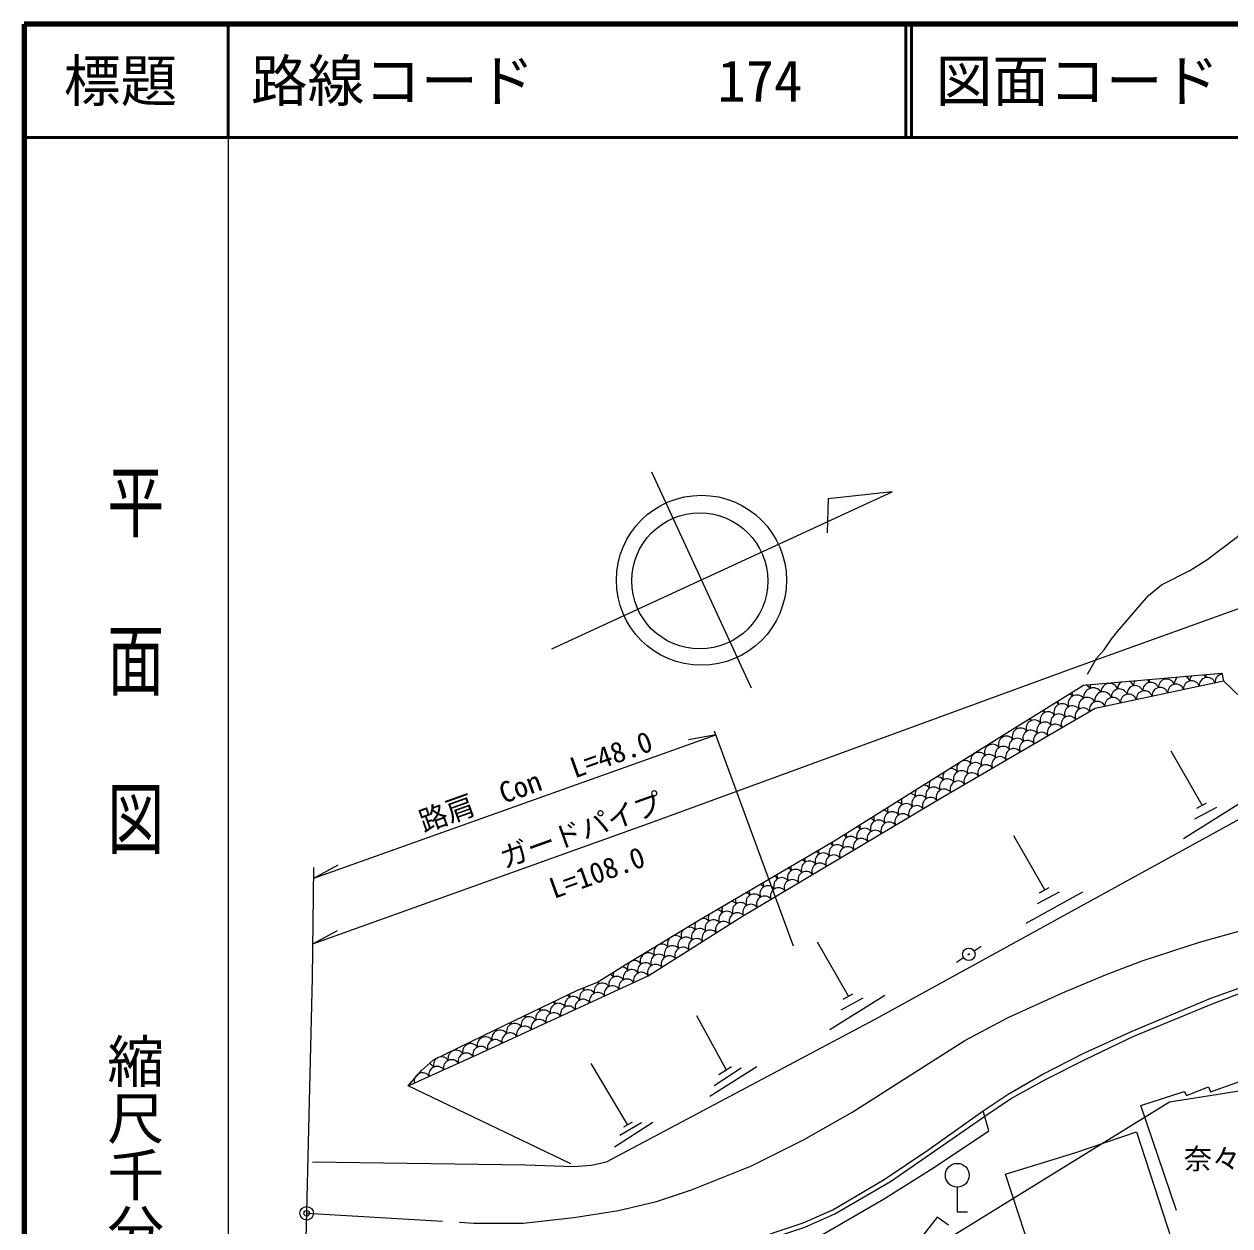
# Model space of a CAD drawing. Units: millimetres at full size, sheet at 1:1000; details may follow other scales. Extents: x 40000 to 680000, y 20000 to 380000.
# Drawn here: x 40000 to 146330, y 273974 to 380000 of the extents above; entities that cross this region are included whole.
import ezdxf
from ezdxf.enums import TextEntityAlignment as Align

# ---------------------------------------------------------------- set-up
doc = ezdxf.new("R2010")
doc.units = ezdxf.units.MM
doc.header["$LTSCALE"] = 1000
doc.header["$PDMODE"] = 32
doc.header["$PDSIZE"] = 500
doc.linetypes.add('CHAIN', pattern=[18.5, 12, -1.5, 3.5, -1.5])
for name, color, linetype, lineweight in [('M-BGD', 7, 'Continuous', 25), ('M-BMK', 2, 'CHAIN', 13), ('M-BMK-HTXT', 7, 'Continuous', 13), ('M-BMK-OTRS', 5, 'Continuous', 25), ('M-BMK-SRVR', 3, 'Continuous', 25), ('M-STR-HTXT', 7, 'Continuous', 13), ('M-TTL', 2, 'Continuous', 140), ('M-TTL-BAND', 7, 'Continuous', 25), ('M-TTL-LINE', 7, 'Continuous', 50)]:
    doc.layers.add(name, color=color, linetype=linetype, lineweight=lineweight)
doc.layers.add('M-OTRS', color=6, linetype='Continuous')
doc.layers.add('M-TTL-TXT', color=7, linetype='Continuous')
doc.styles.add('@ＭＳ ゴシック', font='')
doc.styles.add('ＭＳ ゴシック', font='')
doc.styles.get('@ＭＳ ゴシック').set_extended_font_data('@MS Gothic')
doc.styles.get('ＭＳ ゴシック').set_extended_font_data('MS Gothic')

msp = doc.modelspace()

# ---------------------------------------------------------------- linework, layer by layer
at = {"layer": 'M-BGD'}
for p, q in [((141120, 315881), (143848, 311118)), ((142236, 308140), (147071, 311176)), ((143227, 309883), (145182, 310926)), ((143412, 310820), (144257, 311295)), ((127247, 308409), (129974, 303646)), ((128362, 300668), (133354, 303440)), ((129353, 302411), (131308, 303454)), ((129538, 303348), (130384, 303824)), ((109938, 299043), (112665, 294281)), ((123769, 298232), (124398, 298641)), ((122846, 297634), (122216, 297226)), ((111053, 291303), (115889, 294339)), ((112044, 293045), (113999, 294088)), ((112229, 293983), (113075, 294458)), ((99287, 292533), (101877, 287793)), ((89970, 288314), (93190, 282924)), ((100467, 285407), (104627, 288044)), ((100847, 286363), (103233, 287929)), ((101251, 287330), (102392, 288044)), ((92053, 280939), (95453, 283134)), ((92525, 281968), (94436, 283109)), ((92873, 282712), (93654, 283146)), ((122290, 277390), (122290, 275216)), ((122290, 275216), (123179, 275216))]:
    msp.add_line(p, q, dxfattribs=at)
for points in [[(133770, 322649), (134597, 324087), (135230, 324784), (135874, 325706), (136411, 326404), (139154, 329581), (140294, 330534), (142784, 331805), (144292, 332734), (146950, 334743), (148313, 336021), (149233, 337114), (149407, 337673), (149916, 339313), (150165, 340555), (150600, 341313), (151321, 342145), (151624, 342699), (152893, 344278)], [(73856, 286333), (75045, 287683), (76087, 288630), (81553, 291283), (88791, 294783), (90491, 295456), (92995, 297014), (99552, 300973), (111344, 307896), (125587, 316789), (133420, 321683), (145622, 322736), (145771, 322051)], [(88216, 279436), (73856, 286333), (79652, 288951), (88719, 293121), (95037, 296044), (103338, 301294), (121135, 311884), (134447, 319660), (145771, 322051), (154575, 313566)], [(65427, 279632), (84214, 279363), (88451, 279226), (90001, 279326), (91351, 279613), (115058, 292202), (154654, 313977), (160554, 317306), (163479, 318761), (168016, 314368)], [(64817, 271020), (76513, 270148), (84253, 269394), (87304, 269237), (90778, 269476), (93527, 269797), (98258, 270670), (103474, 272056), (108834, 273857), (111505, 275024), (116389, 277887), (119920, 280324), (124809, 283699), (126982, 285188), (129998, 286851), (133625, 288687), (137848, 290708), (144841, 293587), (148315, 294910)], [(64827, 271420), (76547, 270546), (84282, 269793), (87301, 269638), (90741, 269875), (93467, 270193), (98170, 271060), (103359, 272439), (108690, 274231), (111321, 275381), (115849, 278075), (119693, 280653), (124584, 284132), (126769, 285599), (129786, 287318), (133441, 289218), (137710, 291163), (144664, 294075), (148192, 295320)], [(141626, 275334), (138470, 284608), (142293, 285837), (142498, 285478), (144451, 286234), (144626, 285804), (147942, 286991), (148675, 285220), (150638, 285786), (154680, 274021)], [(65289, 270377), (77822, 269298), (84718, 268459), (90235, 268639), (99618, 269918), (99949, 269270), (99999, 268848), (106691, 271070), (115796, 276327), (120293, 279158), (125083, 282368), (124584, 284131)], [(129384, 269829), (126551, 278529), (132759, 280455), (138090, 282263), (141223, 272695)], [(121521, 274044), (120525, 274749), (117818, 271276), (120017, 269649), (121967, 272012)]]:
    msp.add_lwpolyline(points, dxfattribs=at)
for centre, radius in [((123307, 297933), 550), ((123307, 297933), 50), ((122290, 278440), 1050)]:
    msp.add_circle(centre, radius, dxfattribs=at)
for centre, radius, start, end in [((139929, 321956), 717, 161.25154, 183.35334), ((140749, 321505), 717, 20.48879, 183.35334), ((139929, 321956), 717, 20.48879, 28.61517), ((142136, 321798), 717, 122.62499, 183.35334), ((142136, 321798), 717, 20.48879, 67.24173), ((143523, 322091), 717, 144.77787, 183.35334), ((144343, 321640), 717, 20.48879, 183.35334), ((143523, 322091), 717, 20.48879, 45.08884), ((144910, 322384), 717, 161.08818, 183.35334), ((145730, 321933), 717, 97.01807, 183.35334), ((144910, 322384), 717, 20.48879, 28.77854), ((134273, 320600), 843, 33.7173, 184.62205), ((133276, 320925), 861, 33.18741, 64.53052), ((134835, 321466), 841, 161.24173, 184.73766), ((135728, 321082), 753, 19.09107, 181.05208), ((134835, 321466), 841, 25.14674, 28.62499), ((136587, 320627), 717, 20.48879, 183.35334), ((137155, 321370), 717, 122.94502, 183.35334), ((137974, 320919), 717, 20.48879, 183.35334), ((137155, 321370), 717, 20.48879, 66.92169), ((138542, 321663), 717, 144.97322, 183.35334), ((138794, 320469), 717, 20.48879, 183.35334), ((139362, 321212), 717, 20.48879, 183.35334), ((138542, 321663), 717, 20.48879, 44.8935), ((140181, 320762), 717, 20.48879, 183.35334), ((141568, 321055), 717, 20.48879, 183.35334), ((142955, 321347), 717, 20.48879, 183.35334), ((130650, 319551), 714, 36.77516, 60.47594), ((131875, 320267), 714, 179.58921, 203.80922), ((132842, 320016), 785, 41.12191, 199.30813), ((131875, 320267), 714, 36.77516, 64.39869), ((133276, 320925), 861, 170.84088, 195.55607), ((133755, 319832), 770, 29.28315, 200.16653), ((134660, 319535), 713, 25.43993, 192.7029), ((135163, 320343), 748, 18.79697, 190.34284), ((136020, 319883), 717, 20.48879, 183.35334), ((137407, 320176), 717, 20.48879, 183.35334), ((130304, 318613), 714, 36.77516, 203.80922), ((129426, 318836), 714, 36.77516, 56.69403), ((130650, 319551), 714, 183.51196, 203.80922), ((131236, 318424), 714, 36.77516, 203.80922), ((131529, 319329), 714, 36.77516, 203.80922), ((132461, 319140), 714, 36.77516, 203.80922), ((133392, 318951), 714, 36.77516, 203.80922), ((126976, 317405), 714, 36.77516, 49.44194), ((128201, 318121), 714, 190.9641, 203.80922), ((129080, 317898), 714, 36.77516, 203.80922), ((128201, 318121), 714, 36.77516, 53.02379), ((129426, 318836), 714, 187.29387, 203.80922), ((130011, 317709), 714, 36.77516, 203.80922), ((130943, 317520), 714, 36.77516, 203.80922), ((132168, 318235), 714, 36.77516, 203.80922), ((126631, 316467), 714, 36.77516, 203.80922), ((125752, 316690), 714, 36.77516, 45.92924), ((126976, 317405), 714, 194.54595, 203.80922), ((127562, 316278), 714, 36.77516, 203.80922), ((127855, 317183), 714, 36.77516, 203.80922), ((128787, 316994), 714, 36.77516, 203.80922), ((129718, 316805), 714, 36.77516, 203.80922), ((125406, 315752), 714, 36.77516, 203.80922), ((124474, 315941), 714, 36.77516, 42.52682), ((125752, 316690), 714, 198.04804, 203.80922), ((126338, 315563), 714, 36.77516, 203.80922), ((127269, 315374), 714, 36.77516, 203.80922), ((128494, 316089), 714, 36.77516, 203.80922), ((122957, 314321), 714, 132.92216, 203.80922), ((122957, 314321), 714, 36.77516, 111.04144), ((123888, 314132), 714, 36.77516, 203.80922), ((124181, 315036), 714, 36.77516, 203.80922), ((123250, 315225), 714, 36.77516, 39.12879), ((124474, 315941), 714, 201.43677, 203.80922), ((125113, 314847), 714, 36.77516, 203.80922), ((126045, 314658), 714, 36.77516, 203.80922), ((121732, 313606), 714, 144.57849, 203.80922), ((121732, 313606), 714, 36.77516, 99.3851), ((122664, 313417), 714, 36.77516, 203.80922), ((123595, 313228), 714, 36.77516, 203.80922), ((124820, 313943), 714, 36.77516, 203.80922), ((119290, 312145), 714, 37.75548, 89.79527), ((120220, 311968), 714, 37.75548, 203.75322), ((120509, 312870), 714, 149.25376, 203.75322), ((120509, 312870), 714, 37.75548, 94.70984), ((121439, 312701), 714, 36.77516, 203.80922), ((122371, 312512), 714, 36.77516, 203.80922), ((118071, 311419), 714, 158.48772, 203.75322), ((118071, 311419), 714, 37.75548, 85.47588), ((119001, 311243), 714, 37.75548, 203.75322), ((119290, 312145), 714, 154.16832, 203.75322), ((119931, 311066), 714, 37.75548, 203.75322), ((121150, 311792), 714, 37.28803, 203.78085), ((115633, 309969), 714, 37.75548, 77.9331), ((116564, 309792), 714, 37.75548, 203.75322), ((116852, 310694), 714, 162.40531, 203.75322), ((116852, 310694), 714, 37.75548, 81.55828), ((117782, 310517), 714, 37.75548, 203.75322), ((118713, 310341), 714, 37.75548, 203.75322), ((114414, 309243), 714, 37.75548, 74.53123), ((115345, 309067), 714, 37.75548, 203.75322), ((115633, 309969), 714, 166.03049, 203.75322), ((116275, 308890), 714, 37.75548, 203.75322), ((117494, 309616), 714, 37.75548, 203.75322), ((111977, 307793), 714, 37.75548, 68.22258), ((113196, 308518), 714, 172.65794, 203.75322), ((114126, 308342), 714, 37.75548, 203.75322), ((113196, 308518), 714, 37.75548, 71.30565), ((114414, 309243), 714, 169.43236, 203.75322), ((115056, 308165), 714, 37.75548, 203.75322), ((111688, 306891), 714, 37.75548, 203.75322), ((110758, 307068), 714, 37.75548, 66.16459), ((111977, 307793), 714, 175.49095, 203.75322), ((112618, 306715), 714, 37.75548, 203.75322), ((112907, 307616), 714, 37.75548, 203.75322), ((113837, 307440), 714, 37.75548, 203.75322), ((108320, 305617), 714, 37.75548, 67.83966), ((109539, 306342), 714, 173.83359, 203.75322), ((110469, 306166), 714, 37.75548, 203.75322), ((109539, 306342), 714, 37.75548, 66.99758), ((110758, 307068), 714, 174.66658, 203.75322), ((111400, 305989), 714, 37.75548, 203.75322), ((108032, 304715), 714, 37.75548, 203.75322), ((107101, 304892), 714, 37.75548, 68.69131), ((108320, 305617), 714, 172.99152, 203.75322), ((108962, 304539), 714, 37.75548, 203.75322), ((109251, 305441), 714, 37.75548, 203.75322), ((110181, 305264), 714, 37.75548, 203.75322), ((104664, 303441), 714, 37.75548, 70.42553), ((105883, 304167), 714, 171.27809, 203.75322), ((106813, 303990), 714, 37.75548, 203.75322), ((105883, 304167), 714, 37.75548, 69.55308), ((107101, 304892), 714, 172.13986, 203.75322), ((107743, 303814), 714, 37.75548, 203.75322), ((103467, 302670), 727, 41.70128, 75.95132), ((104375, 302540), 714, 37.75548, 203.75322), ((104664, 303441), 714, 170.40564, 203.75322), ((105305, 302363), 714, 37.75548, 203.75322), ((105594, 303265), 714, 37.75548, 203.75322), ((106524, 303088), 714, 37.75548, 203.75322), ((102259, 301897), 728, 158.51115, 202.57335), ((102259, 301897), 728, 42.26727, 82.32003), ((103180, 301780), 718, 41.1168, 203.26526), ((103467, 302670), 727, 164.87985, 202.90104), ((104087, 301638), 714, 37.75548, 203.75322), ((99847, 300384), 718, 41.37994, 96.65048), ((100770, 300252), 718, 41.37994, 203.24331), ((101046, 301142), 718, 152.21913, 203.24331), ((101046, 301142), 718, 41.37994, 88.61205), ((101969, 301010), 718, 41.1168, 203.26526), ((102892, 300878), 718, 41.1168, 203.26526), ((98648, 299626), 718, 138.33993, 203.24331), ((98648, 299626), 718, 41.37994, 103.9134), ((99571, 299493), 718, 41.37994, 203.24331), ((99847, 300384), 718, 145.01069, 203.24331), ((100494, 299361), 718, 41.37994, 203.24331), ((101693, 300119), 718, 41.37994, 203.24331), ((96250, 298109), 718, 41.37994, 203.24331), ((97449, 298867), 718, 41.37994, 203.24331), ((98372, 298735), 718, 41.37994, 203.24331), ((99295, 298603), 718, 41.37994, 203.24331), ((95050, 297350), 718, 41.37994, 203.24331), ((95973, 297218), 718, 41.37994, 203.24331), ((96897, 297086), 718, 41.37994, 203.24331), ((97173, 297976), 718, 41.37994, 203.24331), ((98096, 297844), 718, 41.37994, 203.24331), ((92666, 296103), 721, 35.25307, 88.03005), ((93843, 296751), 632, 29.98504, 201.51937), ((94782, 296514), 678, 38.35927, 200.01952), ((95697, 296327), 718, 41.37994, 203.24331), ((92270, 295270), 721, 35.25307, 194.39499), ((91378, 295508), 721, 35.25307, 67.93132), ((92666, 296103), 721, 155.75551, 194.39499), ((93161, 295032), 721, 35.25307, 194.39499), ((93557, 295866), 721, 35.25307, 194.39499), ((94448, 295628), 721, 35.25307, 194.39499), ((89695, 294079), 721, 35.25307, 194.37246), ((88803, 294317), 721, 35.25307, 58.93612), ((90091, 294913), 721, 171.8787, 194.39499), ((90586, 293841), 721, 35.25307, 194.39499), ((90982, 294675), 721, 35.25307, 194.39499), ((90091, 294913), 721, 35.25307, 52.10366), ((91378, 295508), 721, 175.85424, 194.39499), ((91874, 294437), 721, 35.25307, 194.39499), ((87119, 292891), 721, 35.2797, 194.12344), ((86228, 293129), 721, 35.2797, 56.95239), ((87516, 293722), 721, 172.08706, 194.12344), ((88407, 293484), 721, 35.2797, 194.12344), ((87516, 293722), 721, 35.2797, 59.52437), ((88803, 294317), 721, 169.73558, 194.37246), ((89299, 293246), 721, 35.25307, 194.37246), ((84543, 291706), 721, 35.2797, 194.12344), ((83651, 291944), 721, 35.2797, 52.00289), ((84939, 292537), 721, 177.163, 194.12344), ((85831, 292298), 721, 35.2797, 194.12344), ((84939, 292537), 721, 35.2797, 54.44842), ((86228, 293129), 721, 174.65904, 194.12344), ((86723, 292057), 721, 35.2797, 194.12344), ((88011, 292650), 721, 35.2797, 194.12344), ((83254, 291113), 721, 35.2797, 194.12344), ((82363, 291351), 721, 35.2797, 49.60771), ((83651, 291944), 721, 179.60853, 194.12344), ((84147, 290872), 721, 35.2797, 194.12344), ((85435, 291465), 721, 35.2797, 194.12344), ((80678, 289928), 721, 35.2797, 194.12344), ((79786, 290166), 721, 35.2797, 44.76277), ((81075, 290759), 721, 184.52865, 194.12344), ((81570, 289687), 721, 35.2797, 194.12344), ((81966, 290521), 721, 35.2797, 194.12344), ((81075, 290759), 721, 35.2797, 47.25593), ((82363, 291351), 721, 182.00372, 194.12344), ((82858, 290280), 721, 35.2797, 194.12344), ((78099, 288753), 721, 35.2797, 193.33628), ((77208, 288991), 721, 35.2797, 39.04301), ((78498, 289574), 721, 189.52472, 193.33628), ((78994, 288503), 721, 35.2797, 193.33628), ((79390, 289336), 721, 35.2797, 193.33628), ((78498, 289574), 721, 35.2797, 42.26147), ((79786, 290166), 721, 187.02342, 194.12344), ((80282, 289095), 721, 35.2797, 194.12344), ((75518, 287587), 721, 35.2797, 74.86998), ((76814, 288159), 724, 36.21978, 192.3962), ((75922, 288397), 724, 36.21978, 36.8062), ((77208, 288991), 721, 192.74318, 193.33628), ((77703, 287920), 721, 35.2797, 193.33628), ((75122, 286754), 721, 35.2797, 193.33628), ((75518, 287587), 721, 193.24481, 193.33628), ((76418, 287326), 724, 36.21978, 192.3962)]:
    msp.add_arc(centre, radius, start, end, dxfattribs=at)
at = {"layer": 'M-BMK'}
msp.add_lwpolyline([(64917, 275086), (79695, 274219), (84006, 274219), (88462, 274724), (92412, 275326), (95760, 276120), (98867, 277155), (104149, 279267), (108725, 281578), (113082, 284035), (117560, 286881), (122967, 290344), (126775, 292358), (131580, 294549), (135366, 296120), (138601, 297354), (143643, 299004), (148739, 300438)], dxfattribs=at)
at = {"layer": 'M-BMK-OTRS'}
msp.add_line((64451, 256009), (65424, 295869), dxfattribs=at)
at = {"layer": 'M-BMK-SRVR'}
for p, q in [((95311, 340506), (104110, 321438)), ((86544, 324897), (116535, 338735)), ((116535, 338735), (110901, 338125)), ((110901, 338125), (110802, 335126))]:
    msp.add_line(p, q, dxfattribs=at)
for centre, radius in [((99728, 330934), 7500), ((99581, 330876), 6000), ((64917, 275086), 600)]:
    msp.add_circle(centre, radius, dxfattribs=at)
at = {"layer": 'M-OTRS'}
msp.add_point((64917, 275086), dxfattribs=at)
msp.add_point((64917, 275086), dxfattribs=at)
at = {"layer": 'M-STR-HTXT'}
for p, q in [((65549, 304650), (101008, 317308)), ((101008, 317308), (98595, 316855)), ((107841, 298644), (100893, 317623)), ((65424, 295869), (65563, 305602)), ((65549, 304650), (67704, 305827)), ((65467, 298845), (67621, 300022))]:
    msp.add_line(p, q, dxfattribs=at)
for points in [[(65467, 298845), (95478, 309615), (132573, 323220), (156253, 331739)], [(64654, 264309), (93064, 263650), (116735, 269929), (140995, 284927), (208915, 295635), (217635, 293794), (228992, 289987)]]:
    msp.add_lwpolyline(points, dxfattribs=at)
at = {"layer": 'M-TTL'}
for p, q in [((40000, 380000), (40000, 20000)), ((680000, 380000), (40000, 380000))]:
    msp.add_line(p, q, dxfattribs=at)
at = {"layer": 'M-TTL-BAND'}
msp.add_line((58000, 370000), (58000, 20000), dxfattribs=at)
at = {"layer": 'M-TTL-LINE'}
for p, q in [((58000, 380000), (58000, 370000)), ((117750, 380000), (117750, 370000)), ((118250, 380000), (118250, 370000)), ((40000, 370000), (680000, 370000))]:
    msp.add_line(p, q, dxfattribs=at)

# ---------------------------------------------------------------- texts
at = {"layer": 'M-BMK-HTXT', "style": 'ＭＳ ゴシック'}
msp.add_text('奈々浦', height=1833, dxfattribs=at).set_placement((142258, 278432), align=Align.BOTTOM_LEFT)
at = {"layer": 'M-STR-HTXT', "style": 'ＭＳ ゴシック'}
for s, rotation, p in [('L=48.0', 19.645, (88733, 312926)), ('路肩\u3000Con', 19.645, (75410, 308170)), ('ガードパイプ', 19.74, (82543, 304973)), ('L=108.0', 19.74, (86906, 302294))]:
    msp.add_text(s, height=1833, rotation=rotation, dxfattribs=at).set_placement(p, align=Align.BOTTOM_LEFT)
at = {"layer": 'M-TTL-BAND', "style": '@ＭＳ ゴシック', "width": 1.4}
msp.add_text('平  面  図', height=3666, rotation=270, dxfattribs=at).set_placement((49777, 306475), align=Align.MIDDLE_RIGHT)
at = {"layer": 'M-TTL-BAND', "style": '@ＭＳ ゴシック'}
msp.add_text('縮尺千分の一', height=3666, rotation=270, dxfattribs=at).set_placement((49777, 261030), align=Align.MIDDLE_RIGHT)
at = {"layer": 'M-TTL-TXT', "style": 'ＭＳ ゴシック'}
msp.add_text('標題', height=3666, dxfattribs=at).set_placement((48500, 375000), align=Align.MIDDLE_CENTER)
for s, p in [('路線コード', (60000, 375000)), ('174', (101142, 375000)), ('図面コード', (120380, 375000))]:
    msp.add_text(s, height=3666, dxfattribs=at).set_placement(p, align=Align.MIDDLE_LEFT)

doc.saveas('drawing.dxf')
